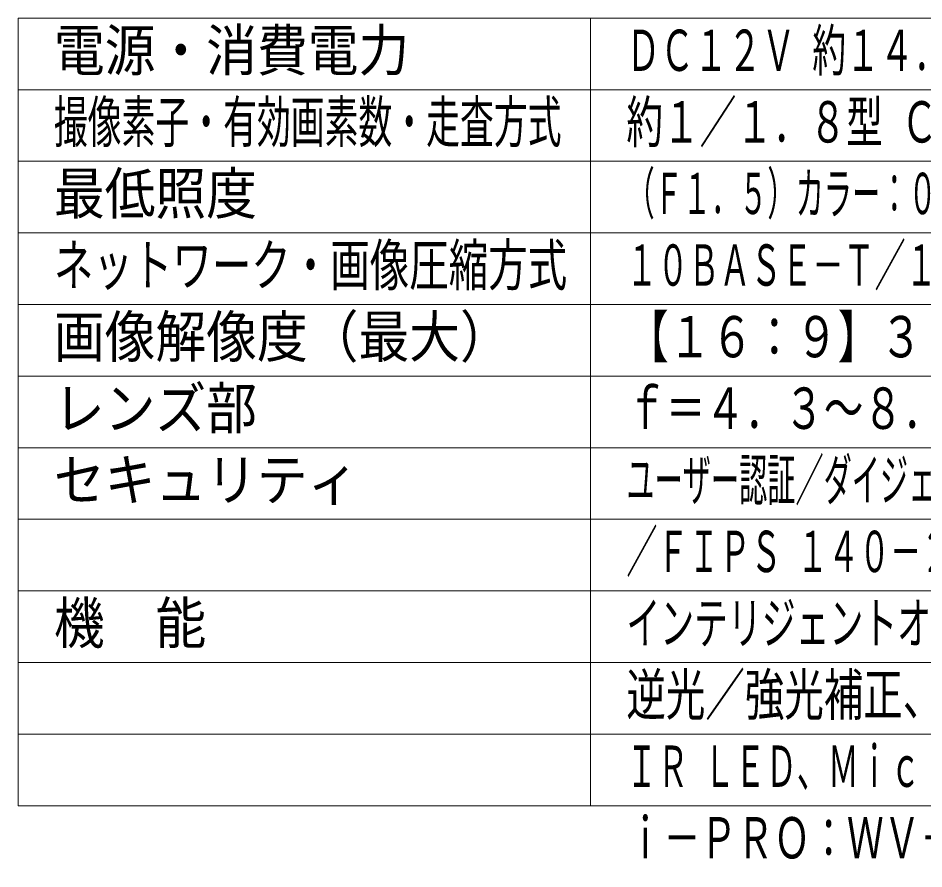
# Model space of a CAD drawing. Units: millimetres on the paper. Extents: x -62 to 64, y -59 to 59.
# Drawn here: x -62.5 to 0.8, y -59 to 0.4 of the extents above; entities that cross this region are included whole.
import ezdxf
from ezdxf.enums import TextEntityAlignment as Align

# ---------------------------------------------------------------- set-up
doc = ezdxf.new("R2010")
doc.units = ezdxf.units.MM
doc.layers.add('0-0_MOJI1', color=7, linetype='Continuous')
doc.layers.add('0-1_相当品', color=4, linetype='Continuous')
doc.layers.add('0-5_WAKU', color=4, linetype='Continuous', lineweight=9)
doc.styles.add('ＭＳ ゴシック', font='')
doc.styles.get('ＭＳ ゴシック').set_extended_font_data('MS Gothic')

msp = doc.modelspace()

# ---------------------------------------------------------------- linework, layer by layer
at = {"layer": '0-5_WAKU', "color": 3}
for p, q in [((62.55, 0.401), (-62.45, 0.401)), ((-62.45, -54.599), (-62.45, 0.401)), ((-22.45, -54.599), (-22.45, 0.401)), ((-62.45, -54.599), (62.55, -54.599))]:
    msp.add_line(p, q, dxfattribs=at)
at = {"layer": '0-5_WAKU'}
for p, q in [((62.55, -4.599), (-62.45, -4.599)), ((62.55, -9.599), (-62.45, -9.599)), ((-62.45, -14.599), (62.55, -14.599)), ((-62.45, -19.599), (62.55, -19.599)), ((-62.45, -24.599), (62.55, -24.599)), ((-62.45, -29.599), (62.55, -29.599)), ((62.55, -34.599), (-62.45, -34.599)), ((62.55, -39.599), (-62.45, -39.599)), ((62.55, -44.599), (-62.45, -44.599)), ((62.55, -49.599), (-62.45, -49.599))]:
    msp.add_line(p, q, dxfattribs=at)

# ---------------------------------------------------------------- texts
at = {"layer": '0-0_MOJI1', "style": 'ＭＳ ゴシック'}
for s, height, width, p in [('電源・消費電力', 2.889, 0.9, (-59.95, -4.154)), ('ＤＣ１２Ｖ 約１４．２Ｗ、ＰｏＥ＋（ＩＥＥＥ８０２．３ａｔ準拠）約１４Ｗ', 2.886, 0.6, (-19.95, -4.154)), ('撮像素子・有効画素数・走査方式', 2.889, 0.6, (-59.95, -9.154)), ('約１／１．８型 ＣＭＯＳセンサー・約８４０万画素・プログレッシブ', 2.886, 0.65, (-19.95, -9.154)), ('最低照度', 2.889, 0.9, (-59.95, -14.154)), ('（Ｆ１．５）カラー：０．００４ｌｘ、白黒：０．００２ｌｘ／０ｌｘ（ＩＲ ＬＥＤ点灯時）', 2.889, 0.5, (-19.95, -14.154)), ('ネットワーク・画像圧縮方式', 2.889, 0.7, (-59.95, -19.154)), ('１０ＢＡＳＥ－Ｔ／１００ＢＡＳＥ－ＴＸ・Ｈ．２６５、Ｈ．２６４、ＪＰＥＧ', 2.889, 0.55, (-19.95, -19.154)), ('画像解像度（最大）', 2.889, 0.9, (-59.95, -24.154)), ('【１６：９】３８４０×２１６０（６０ｆｐｓ）', 2.886, 0.75, (-19.95, -24.154)), ('レンズ部', 2.889, 0.9, (-59.95, -29.154)), ('ｆ＝４．３～８．６ｍｍ（２。０倍、電動ズーム／電動フォーカス）', 2.889, 0.7, (-19.95, -29.154)), ('セキュリティ', 2.889, 0.9, (-59.95, -34.154)), ('ユーザー認証／ダイジェスト認証／ホスト認証／ＨＴＴＰＳ／動画ファイルの改ざん検出', 2.886, 0.5, (-19.95, -34.154)), ('／ＦＩＰＳ １４０－２ ｌｅｖｅｌ３準拠セキュアエレメント、セキュアブート', 2.889, 0.55, (-19.95, -39.154)), ('機\u3000能', 2.889, 0.9, (-59.95, -44.154)), ('インテリジェントオート、スーパーダイナミック、スマートコーディング、', 2.889, 0.6, (-19.95, -44.154)), ('逆光／強光補正、カラー／白黒切換、動作検知、妨害検知、音検知、', 2.889, 0.7, (-19.95, -49.154)), ('ＩＲ ＬＥＤ、ＭｉｃｒｏＳＤスロット、ＡＩ音識別、ＡＩアプリ最大９個搭載可能', 2.886, 0.55, (-19.95, -54.154))]:
    msp.add_text(s, height=height, dxfattribs=dict(at, width=width)).set_placement(p, align=Align.BOTTOM_LEFT)
at = {"layer": '0-1_相当品', "style": 'ＭＳ ゴシック', "width": 0.65}
msp.add_text('ｉ－ＰＲＯ：ＷＶ－Ｘ２２７００－Ｖ２Ｌ＋ＷＶ－ＱＣＬ１００－ＷＵＸ', height=2.889, dxfattribs=at).set_placement((-19.91, -59.154), align=Align.BOTTOM_LEFT)

doc.saveas('drawing.dxf')
